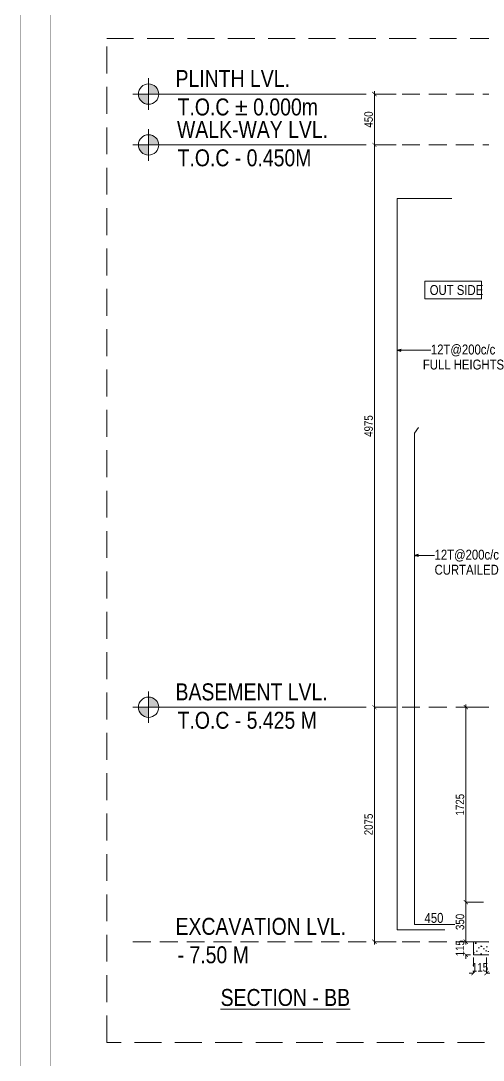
# Model space of a CAD drawing. Header units: millimetres. Extents: x 1112055 to 3390982, y -148532 to 766891.
# Drawn here: x 1739654 to 1756018, y 267226 to 304013 of the extents above; entities that cross this region are included whole.
import ezdxf

# ---------------------------------------------------------------- set-up
doc = ezdxf.new("R2010")
doc.units = ezdxf.units.MM
doc.header["$PDMODE"] = 35
doc.header["$PDSIZE"] = -25
doc.linetypes.add('Hidden', pattern=[9.525, 6.35, -3.175])
for name, color, linetype, lineweight in [('A_Levels', 150, 'Hidden', 13), ('A_Text', 7, 'Continuous', 15), ('B FOOTING', 49, 'Continuous', 20), ('B HATCH', 250, 'Continuous', 0), ('B P.C.C', 251, 'Continuous', 0), ('B STEEL', 34, 'Continuous', 15), ('B STEEL TEXT', 7, 'Continuous', 15), ('B TITLE BLOCK', 250, 'Continuous', 0), ('B-COL NO', 7, 'Continuous', 5), ('B-ST DIM', 250, 'Continuous', 18)]:
    doc.layers.add(name, color=color, linetype=linetype, lineweight=lineweight)
doc.styles.add('ARIAL', font='arial.ttf')
doc.styles.add('Q1', font='g13f12d.shx', dxfattribs={"width": 0.8})
doc.styles.add('SWINC', font='swissc.ttf')
doc.dimstyles.new('BH-STD', dxfattribs={"dimscale": 0, "dimtxt": 230, "dimasz": 125, "dimexe": 0, "dimexo": 100, "dimgap": 50, "dimtad": 1, "dimdec": 0, "dimzin": 1, "dimdsep": 46, "dimtxsty": 'Q1', "dimblk": 'ARCHTICK', "dimcen": 1, "dimdle": 100, "dimclrd": 250, "dimclre": 250, "dimclrt": 256, "dimadec": 0, "dimazin": 0, "dimtfac": 1, "dimtdec": 0, "dimtix": 1, "dimtofl": 0, "dimtmove": 0, "dimatfit": 2, "dimfxl": 1, "dimtolj": 1, "dimtzin": 0, "dimlwd": 9, "dimlwe": 9, "dimarcsym": 0})
doc.dimstyles.new('DIM 1', dxfattribs={"dimscale": 0, "dimtxt": 230, "dimasz": 150, "dimexe": 0.18, "dimexo": 0.0625, "dimgap": 0.5, "dimtad": 1, "dimdec": 0, "dimzin": 0, "dimdsep": 46, "dimtxsty": 'ARIAL', "dimblk": 'OBLIQUE', "dimcen": 6, "dimse1": 1, "dimse2": 1, "dimclrd": 256, "dimclrt": 256, "dimadec": 0, "dimazin": 2, "dimtfac": 0.75, "dimtdec": 0, "dimtix": 1, "dimtofl": 0, "dimtmove": 1, "dimatfit": 3, "dimldrblk": 'OPEN30', "dimfxl": 0.18, "dimfrac": 1, "dimtolj": 1, "dimtzin": 0, "dimlwd": -1, "dimarcsym": 0})

# ---------------------------------------------------------------- blocks, each defined once
blk = doc.blocks.new('A$C4C614D4B')
at = {"linetype": 'Continuous', "ltscale": 10}
h = blk.add_hatch(color=256, dxfattribs=at)
h.dxf.hatch_style = 1
h.paths.add_polyline_path([(180, 160), (180, 0), (340, 0, 0.414214)])
h.paths.add_polyline_path([(180, 0), (20, 0, 0.414214), (180, -160)])
for p, q in [((180, 248), (180, -248)), ((-68, 0), (3580, 0))]:
    blk.add_line(p, q, dxfattribs=at)
blk.add_circle((180, 0), 160, dxfattribs=at)
blk = doc.blocks.new('_ArchTick')
at = {"color": 0, "linetype": 'ByBlock', "const_width": 0.15}
blk.add_lwpolyline([(-0.5, -0.5), (0.5, 0.5)], dxfattribs=at)
blk = doc.blocks.new('*D39')
at = {"layer": 'B-ST DIM', "color": 7, "lineweight": 9, "ltscale": 50, "transparency": 16777216}
for p, q in [((1755400, 271420), (1755400, 271570)), ((1755574, 271420), (1755400, 271420)), ((1755400, 270960), (1755400, 270810))]:
    blk.add_line(p, q, dxfattribs=at)
at = {"layer": 'B-ST DIM', "color": 7, "linetype": 'Hidden', "lineweight": 9, "ltscale": 50, "transparency": 16777216}
blk.add_line((1755574, 270960), (1755400, 270960), dxfattribs=at)
at = {"layer": 'Defpoints', "color": 0, "ltscale": 50, "transparency": 16777216}
for p in [(1755400, 271420), (1755674, 271420), (1755674, 270960)]:
    blk.add_point(p, dxfattribs=at)
at = {"layer": 'B-ST DIM', "color": 7, "lineweight": 9, "ltscale": 50, "transparency": 16777216, "xscale": 150, "yscale": 150, "zscale": 150}
for p, rotation in [((1755400, 271420), 270), ((1755400, 270960), 90)]:
    blk.add_blockref('_ArchTick', p, dxfattribs=dict(at, rotation=rotation))
at = {"layer": 'B-ST DIM', "color": 7, "ltscale": 50, "transparency": 16777216, "insert": (1755196, 271190), "char_height": 300, "attachment_point": 5, "rotation": 90, "style": 'SWINC'}
blk.add_mtext('\\A1;115', dxfattribs=at)
blk = doc.blocks.new('*D40')
at = {"layer": 'B-ST DIM', "color": 7, "lineweight": 9, "ltscale": 50, "transparency": 16777216}
for p, q in [((1755400, 271320), (1755400, 272920)), ((1756034, 272820), (1755400, 272820))]:
    blk.add_line(p, q, dxfattribs=at)
at = {"layer": 'B-ST DIM', "color": 7, "linetype": 'Hidden', "lineweight": 9, "ltscale": 50, "transparency": 16777216}
blk.add_line((1756034, 271420), (1755400, 271420), dxfattribs=at)
at = {"layer": 'Defpoints', "color": 0, "ltscale": 50, "transparency": 16777216}
for p in [(1755400, 272820), (1756134, 272820), (1756134, 271420)]:
    blk.add_point(p, dxfattribs=at)
at = {"layer": 'B-ST DIM', "color": 7, "lineweight": 9, "ltscale": 50, "transparency": 16777216, "xscale": 150, "yscale": 150, "zscale": 150}
for p, rotation in [((1755400, 272820), 90), ((1755400, 271420), 270)]:
    blk.add_blockref('_ArchTick', p, dxfattribs=dict(at, rotation=rotation))
at = {"layer": 'B-ST DIM', "color": 7, "ltscale": 50, "transparency": 16777216, "insert": (1755197, 272120), "char_height": 300, "attachment_point": 5, "rotation": 90, "style": 'SWINC'}
blk.add_mtext('\\A1;350', dxfattribs=at)
blk = doc.blocks.new('*D34')
at = {"layer": 'B-ST DIM', "color": 7, "lineweight": 9, "ltscale": 50, "transparency": 16777216}
for p, q in [((1755400, 272720), (1755400, 279820)), ((1757234, 279720), (1755400, 279720))]:
    blk.add_line(p, q, dxfattribs=at)
at = {"layer": 'B-ST DIM', "color": 7, "linetype": 'Hidden', "lineweight": 9, "ltscale": 50, "transparency": 16777216}
blk.add_line((1756034, 272820), (1755400, 272820), dxfattribs=at)
at = {"layer": 'Defpoints', "color": 0, "ltscale": 50, "transparency": 16777216}
for p in [(1755400, 279720), (1757334, 279720), (1756134, 272820)]:
    blk.add_point(p, dxfattribs=at)
at = {"layer": 'B-ST DIM', "color": 7, "lineweight": 9, "ltscale": 50, "transparency": 16777216, "xscale": 150, "yscale": 150, "zscale": 150}
for p, rotation in [((1755400, 279720), 90), ((1755400, 272820), 270)]:
    blk.add_blockref('_ArchTick', p, dxfattribs=dict(at, rotation=rotation))
at = {"layer": 'B-ST DIM', "color": 7, "ltscale": 50, "transparency": 16777216, "insert": (1755196, 276270), "char_height": 300, "attachment_point": 5, "rotation": 90, "style": 'SWINC'}
blk.add_mtext('\\A1;1725', dxfattribs=at)
blk = doc.blocks.new('*D35')
at = {"layer": 'B-ST DIM', "color": 7, "lineweight": 9, "ltscale": 50, "transparency": 16777216}
for p, q in [((1752167, 271320), (1752167, 279820)), ((1752940, 279720), (1752167, 279720))]:
    blk.add_line(p, q, dxfattribs=at)
at = {"layer": 'B-ST DIM', "color": 7, "linetype": 'Hidden', "lineweight": 9, "ltscale": 50, "transparency": 16777216}
blk.add_line((1752940, 271420), (1752167, 271420), dxfattribs=at)
at = {"layer": 'Defpoints', "color": 0, "ltscale": 50, "transparency": 16777216}
for p in [(1752167, 279720), (1753040, 279720), (1753040, 271420)]:
    blk.add_point(p, dxfattribs=at)
at = {"layer": 'B-ST DIM', "color": 7, "lineweight": 9, "ltscale": 50, "transparency": 16777216, "xscale": 150, "yscale": 150, "zscale": 150}
for p, rotation in [((1752167, 279720), 90), ((1752167, 271420), 270)]:
    blk.add_blockref('_ArchTick', p, dxfattribs=dict(at, rotation=rotation))
at = {"layer": 'B-ST DIM', "color": 7, "ltscale": 50, "transparency": 16777216, "insert": (1751963, 275570), "char_height": 300, "attachment_point": 5, "rotation": 90, "style": 'SWINC'}
blk.add_mtext('\\A1;2075', dxfattribs=at)
blk = doc.blocks.new('*D36')
at = {"layer": 'B-ST DIM', "color": 7, "lineweight": 9, "ltscale": 50, "transparency": 16777216}
for p, q in [((1752167, 299720), (1752167, 279620)), ((1752940, 279720), (1752167, 279720))]:
    blk.add_line(p, q, dxfattribs=at)
at = {"layer": 'B-ST DIM', "color": 7, "linetype": 'Hidden', "lineweight": 9, "ltscale": 50, "transparency": 16777216}
blk.add_line((1752940, 299620), (1752167, 299620), dxfattribs=at)
at = {"layer": 'Defpoints', "color": 0, "ltscale": 50, "transparency": 16777216}
for p in [(1753040, 299620), (1752167, 279720), (1753040, 279720)]:
    blk.add_point(p, dxfattribs=at)
at = {"layer": 'B-ST DIM', "color": 7, "lineweight": 9, "ltscale": 50, "transparency": 16777216, "xscale": 150, "yscale": 150, "zscale": 150}
for p, rotation in [((1752167, 299620), 90), ((1752167, 279720), 270)]:
    blk.add_blockref('_ArchTick', p, dxfattribs=dict(at, rotation=rotation))
at = {"layer": 'B-ST DIM', "color": 7, "ltscale": 50, "transparency": 16777216, "insert": (1751963, 289670), "char_height": 300, "attachment_point": 5, "rotation": 90, "style": 'SWINC'}
blk.add_mtext('\\A1;4975', dxfattribs=at)
blk = doc.blocks.new('*D37')
at = {"layer": 'B-ST DIM', "color": 7, "lineweight": 9, "ltscale": 50, "transparency": 16777216}
for p, q in [((1752167, 299520), (1752167, 301520)), ((1752940, 301420), (1752167, 301420))]:
    blk.add_line(p, q, dxfattribs=at)
at = {"layer": 'B-ST DIM', "color": 7, "linetype": 'Hidden', "lineweight": 9, "ltscale": 50, "transparency": 16777216}
blk.add_line((1752940, 299620), (1752167, 299620), dxfattribs=at)
at = {"layer": 'Defpoints', "color": 0, "ltscale": 50, "transparency": 16777216}
for p in [(1752167, 301420), (1753040, 301420), (1753040, 299620)]:
    blk.add_point(p, dxfattribs=at)
at = {"layer": 'B-ST DIM', "color": 7, "lineweight": 9, "ltscale": 50, "transparency": 16777216, "xscale": 150, "yscale": 150, "zscale": 150}
for p, rotation in [((1752167, 301420), 90), ((1752167, 299620), 270)]:
    blk.add_blockref('_ArchTick', p, dxfattribs=dict(at, rotation=rotation))
at = {"layer": 'B-ST DIM', "color": 7, "ltscale": 50, "transparency": 16777216, "insert": (1751963, 300520), "char_height": 300, "attachment_point": 5, "rotation": 90, "style": 'SWINC'}
blk.add_mtext('\\A1;450', dxfattribs=at)
blk = doc.blocks.new('*D46')
at = {"layer": 'B-ST DIM', "color": 7, "linetype": 'Hidden', "lineweight": 9, "ltscale": 50, "transparency": 16777216}
blk.add_line((1755674, 270860), (1755674, 270306), dxfattribs=at)
at = {"layer": 'B-ST DIM', "color": 7, "lineweight": 9, "ltscale": 50, "transparency": 16777216}
for p, q in [((1756134, 270860), (1756134, 270306)), ((1755674, 270306), (1755524, 270306)), ((1756134, 270306), (1756284, 270306))]:
    blk.add_line(p, q, dxfattribs=at)
at = {"layer": 'Defpoints', "color": 0, "ltscale": 50, "transparency": 16777216}
for p in [(1755674, 270960), (1756134, 270960), (1756134, 270306)]:
    blk.add_point(p, dxfattribs=at)
at = {"layer": 'B-ST DIM', "color": 7, "lineweight": 9, "ltscale": 50, "transparency": 16777216, "xscale": 150, "yscale": 150, "zscale": 150}
blk.add_blockref('_ArchTick', (1755674, 270306), dxfattribs=at)
at = {"layer": 'B-ST DIM', "color": 7, "lineweight": 9, "ltscale": 50, "transparency": 16777216, "xscale": 150, "yscale": 150, "zscale": 150, "rotation": 180}
blk.add_blockref('_ArchTick', (1756134, 270306), dxfattribs=at)
at = {"layer": 'B-ST DIM', "color": 7, "ltscale": 50, "transparency": 16777216, "insert": (1755904, 270510), "char_height": 300, "attachment_point": 5, "style": 'SWINC'}
blk.add_mtext('\\A1;115', dxfattribs=at)
blk = doc.blocks.new('_Oblique')
at = {"color": 0, "linetype": 'ByBlock', "lineweight": -2}
blk.add_line((-0.5, -0.5), (0.5, 0.5), dxfattribs=at)
blk = doc.blocks.new('_Open30')
at = {"color": 0, "linetype": 'ByBlock', "lineweight": -2}
for p, q in [((-1, 0.27), (0, 0)), ((0, 0), (-1, -0.27)), ((0, 0), (-1, 0))]:
    blk.add_line(p, q, dxfattribs=at)

msp = doc.modelspace()

# ---------------------------------------------------------------- hatches: boundary and pattern name
at = {"layer": 'B HATCH', "lineweight": 0}
h = msp.add_hatch(dxfattribs=at)
h.set_pattern_fill('AR-CONC', color=250, scale=3, style=0)
h.set_pattern_definition([(50, (177145.4, -248626.4), (546.55401, -47.81726), [57.15, -628.65]), (355, (177145.4, -248626.4), (-105.73026, 573.17054), [45.72, -502.92175]), (100.451445, (177190.94, -248630.37), (440.82374, 525.35326), [48.57003, -534.27073]), (46.1842, (177145.4, -248474), (813.23712, -126.12698), [85.725, -942.975]), (96.63556, (177213.2, -248484.5), (712.2124, 742.27837), [72.85507, -801.40682]), (351.18415, (177145.4, -248474), (712.2124, 742.27837), [68.5799, -754.3792]), (21, (177221.6, -248512.1), (454.84317, -306.7956), [57.15, -628.65]), (326, (177221.6, -248512.1), (185.40609, 552.5639), [45.72, -502.92]), (71.451445, (177259.5, -248537.65), (640.24926, 245.7683), [48.57003, -534.26981]), (37.5, (177145.4, -248626.38), (9.26581, 253.665117), [0, -496.824, 0, -510.54, 0, -504.825]), (7.5, (177145.4, -248626.38), (200.458988, 300.541724), [0, -291.084, 0, -485.394, 0, -192.405]), (327.5, (176975.47, -248626.38), (406.771786, -17.186232), [0, -190.5, 0, -594.36, 0, -788.67]), (317.5, (176899.27, -248626.4), (444.387544, 76.27947), [0, -247.65, 0, -394.716, 0, -560.07])])
h.paths.add_polyline_path([(1755674, 271419.9), (1761714, 271419.9), (1761714, 270959.9), (1755674, 270959.9)])

# ---------------------------------------------------------------- linework, layer by layer
at = {"layer": 'A_Levels', "linetype": 'Hidden', "ltscale": 100}
for p, q in [((1743620, 301419.9), (1777531.2, 301419.9)), ((1743620, 299619.9), (1777531.2, 299619.9)), ((1743620, 279719.9), (1777531.2, 279719.9)), ((1743620, 271419.9), (1777531.2, 271419.9))]:
    msp.add_line(p, q, dxfattribs=at)
at = {"layer": 'B FOOTING'}
msp.add_lwpolyline([(1755674, 271419.9), (1761714, 271419.9), (1761714, 270959.9), (1755674, 270959.9)], close=True, dxfattribs=at)
at = {"layer": 'B P.C.C', "color": 250, "linetype": 'Hidden', "lineweight": 0, "ltscale": 150}
msp.add_lwpolyline([(1742694.2, 303382.9), (1778922.1, 303382.9), (1778922.1, 267856.6), (1742694.2, 267856.6)], close=True, dxfattribs=at)
at = {"layer": 'B STEEL', "flags": 128}
for points in [[(1754905.2, 297719.9), (1752969, 297719.9), (1752969, 271835.5), (1754663.3, 271835.5)], [(1753726.6, 289619.7), (1753581.2, 289423.7), (1753581.2, 272029.2), (1755018, 272029.2)]]:
    msp.add_lwpolyline(points, dxfattribs=at)
at = {"layer": 'B STEEL TEXT', "lineweight": 9}
msp.add_lwpolyline([(1755954.3, 294795.6), (1753949.8, 294795.6), (1753949.8, 294167.4), (1755954.3, 294167.4)], close=True, dxfattribs=at)
at = {"layer": 'B TITLE BLOCK', "color": 1, "const_width": 8.39}
msp.add_lwpolyline([(1739657.8, 219248.5), (1918682.1, 219248.5), (1918682.1, 342636.6), (1739657.8, 342636.6)], close=True, dxfattribs=at)
at = {"layer": 'B TITLE BLOCK', "color": 250, "lineweight": 0, "const_width": 8.39}
msp.add_lwpolyline([(1740704.1, 220294.8), (1917635.8, 220294.8), (1917635.8, 341590.3), (1740704.1, 341590.3)], close=True, dxfattribs=at)

# ---------------------------------------------------------------- block references
at = {"layer": 'A_Levels', "xscale": 2.25, "yscale": 2.25, "zscale": 2.25}
for p in [(1743772, 301419.9), (1743772, 299619.9), (1743772, 279719.9)]:
    msp.add_blockref('A$C4C614D4B', p, dxfattribs=at)

# ---------------------------------------------------------------- texts
at = {"layer": 'A_Text', "style": 'SWINC'}
for s, p in [('PLINTH LVL.', (1745129.9, 301669.4)), ('T.O.C ± 0.000m', (1745202.3, 300663.4)), ('WALK-WAY LVL.', (1745181.1, 299869.4)), ('T.O.C - 0.450M', (1745202.3, 298863.4)), ('BASEMENT LVL.', (1745129.9, 279963.4)), ('T.O.C - 5.425 M', (1745202.3, 278957.4)), ('EXCAVATION LVL.', (1745129.9, 271663.4)), ('- 7.50 M', (1745202.3, 270657.4))]:
    msp.add_text(s, height=600, dxfattribs=at).set_placement(p)
at = {"layer": 'B STEEL TEXT', "lineweight": 9, "style": 'SWINC'}
for s, p in [('OUT SIDE', (1754125.6, 294310.2)), ('12T@200c/c', (1754166.7, 292204.8)), ('FULL HEIGHTS', (1753882.6, 291671.9)), ('12T@200c/c', (1754296.8, 284944)), ('CURTAILED', (1754296.8, 284411.1)), ('450', (1753940.5, 272087.9))]:
    msp.add_text(s, height=350, dxfattribs=at).set_placement(p)
at = {"layer": 'B-COL NO', "color": 3, "lineweight": 15, "style": 'SWINC'}
msp.add_text('%%USECTION - BB', height=600, dxfattribs=at).set_placement((1746724.8, 269146.9))

# ---------------------------------------------------------------- dimensions: what is measured, and where the dimension line sits
at = {"layer": 'B-ST DIM', "ltscale": 50}
for base, p1, p2, angle, picture, middle in [((1752167.1, 301419.9), (1753040.1, 299619.9), (1753040.1, 301419.9), 90, '*D37', (1751963.3, 300519.9)), ((1752167.1, 279719.9), (1753040.1, 299619.9), (1753040.1, 279719.9), 270, '*D36', (1751963.1, 289669.9)), ((1752167.1, 279719.9), (1753040.1, 271419.9), (1753040.1, 279719.9), 90, '*D35', (1751962.9, 275569.9)), ((1755400.5, 279719.9), (1756134, 272819.9), (1757334, 279719.9), 90, '*D34', (1755196.3, 276269.9)), ((1755400.5, 272819.9), (1756134, 271419.9), (1756134, 272819.9), 90, '*D40', (1755196.7, 272119.9)), ((1755400.5, 271419.9), (1755674, 270959.9), (1755674, 271419.9), 90, '*D39', (1755196.5, 271189.9))]:
    dim = msp.add_linear_dim(base=base, p1=p1, p2=p2, angle=angle, dimstyle='BH-STD', override={"dimscale": 1, "dimtxt": 300, "dimasz": 150, "dimlfac": 0.25, "dimtxsty": 'SWINC', "dimclrd": 7, "dimclre": 7, "dimclrt": 7}, dxfattribs=at)
    dim.commit()
    dim.dimension.update_dxf_attribs({"geometry": picture, "text_midpoint": middle})
dim = msp.add_linear_dim(base=(1756134, 270306.4), p1=(1755674, 270959.9), p2=(1756134, 270959.9), dimstyle='BH-STD', override={"dimscale": 1, "dimtxt": 300, "dimasz": 150, "dimlfac": 0.25, "dimtxsty": 'SWINC', "dimclrd": 7, "dimclre": 7, "dimclrt": 7}, dxfattribs=at)
dim.commit()
dim.dimension.update_dxf_attribs({"geometry": '*D46', "text_midpoint": (1755904, 270510.4)})

# ---------------------------------------------------------------- leaders
at = {"layer": 'B STEEL TEXT', "lineweight": 5}
for points in [[(1752969, 292352.6), (1754164.6, 292352.6)], [(1753581.2, 285091.8), (1754294.7, 285091.8)]]:
    msp.add_leader(points, dimstyle='DIM 1', override={"dimscale": 1, "dimtad": 0, "dimtxsty": 'SWINC', "dimfxlon": 1, "dimlwd": 5, "dimarcsym": 2}, dxfattribs=at)

doc.saveas('drawing.dxf')
